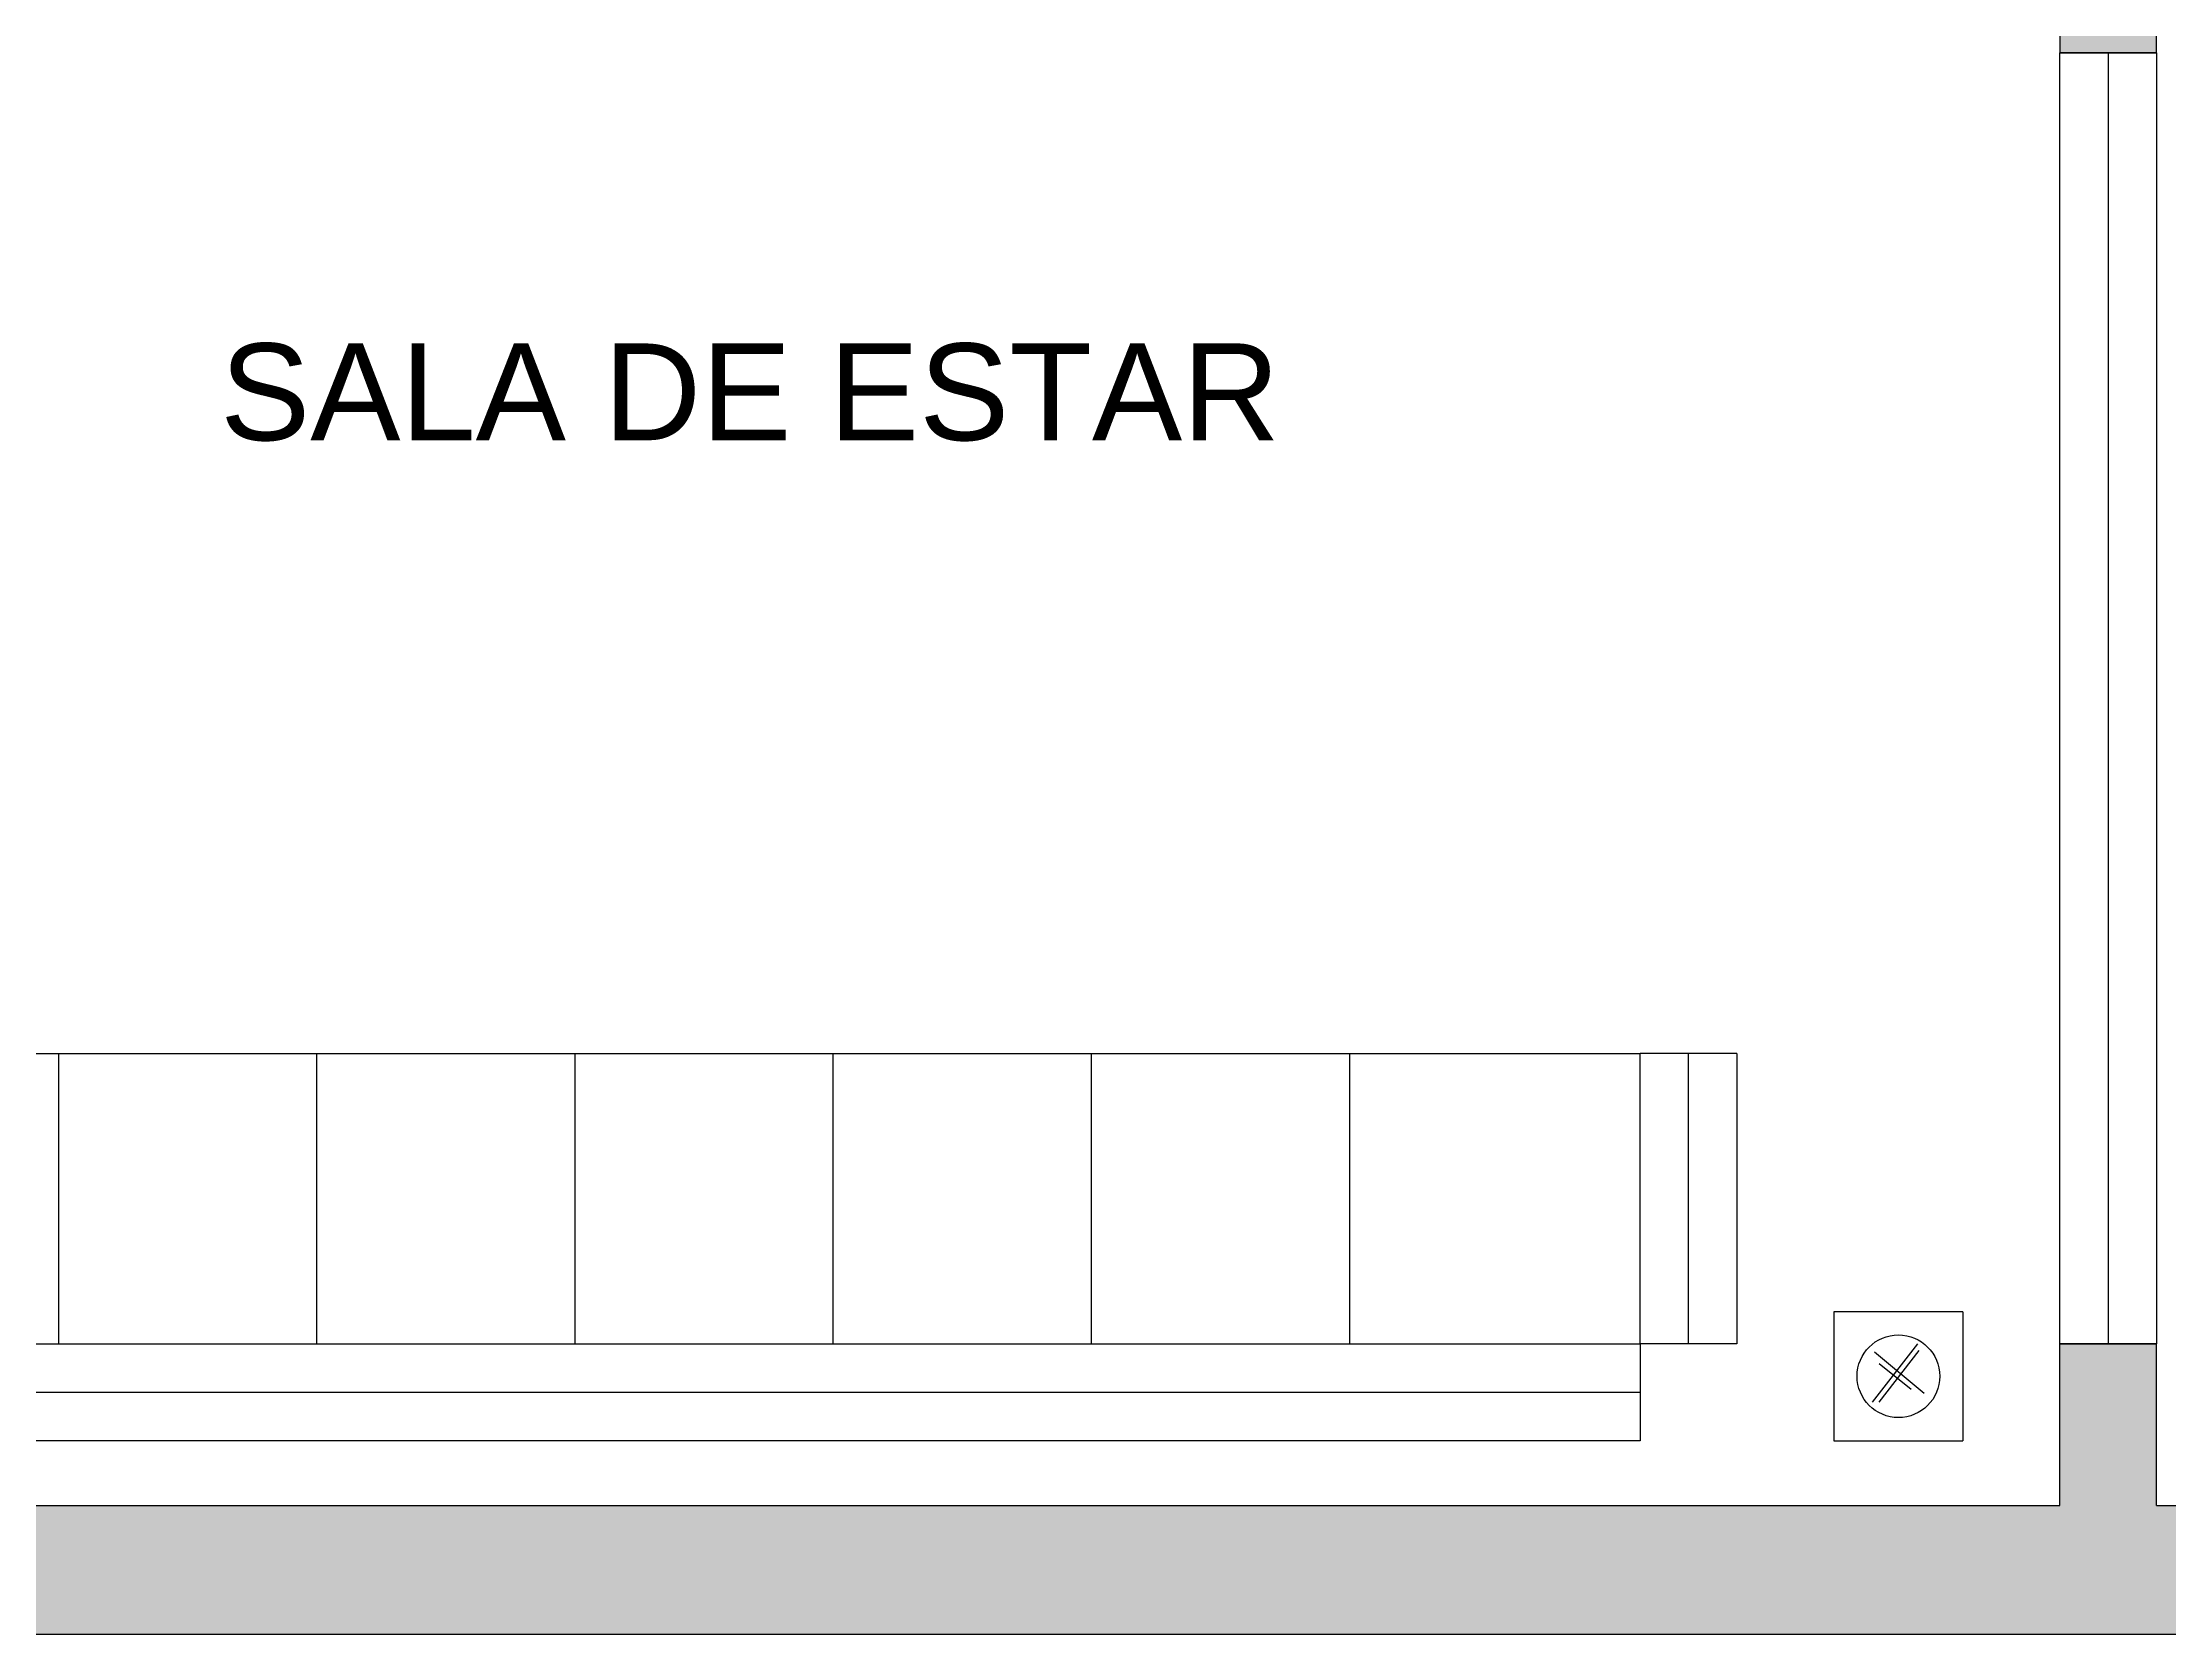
# Model space of a CAD drawing. Header units: metres. Extents: x -6.6 to 15, y 0 to 10.8.
# Drawn here: x 6.725 to 10.02, y 0 to 2.466 of the extents above; entities that cross this region are included whole.
import ezdxf

# ---------------------------------------------------------------- set-up
doc = ezdxf.new("R2010")
doc.units = ezdxf.units.M
for name, color, linetype, lineweight, true_color in [('1 - paredes', 7, 'Continuous', 25, 0x000000), ('2 - portas e janelas', 1, 'Continuous', 25, 0xff0000), ('4 - layouts dos objetos', 83, 'Continuous', 25, 0x63c85c), ('6 - legendas', 7, 'Continuous', 25, 0x000000)]:
    doc.layers.add(name, color=color, linetype=linetype, lineweight=lineweight, true_color=true_color)
doc.styles.add('textstyle8', font='')
doc.styles.get('textstyle8').set_extended_font_data('Arial')

msp = doc.modelspace()

# ---------------------------------------------------------------- hatches: boundary and pattern name
at = {"layer": '1 - paredes', "true_color": 0xa0a0a4}
for points in [[(9.85, 2.7), (9.85, 2.45), (10, 2.45), (10, 2.7)], [(9.85, 0.2), (9.85, 0.45), (10, 0.45), (10, 0.2), (15, 0.2), (15, 0), (0, 0), (0, 0.2), (1.85, 0.2), (1.85, 0.4), (2, 0.4), (2, 0.2), (5.5, 0.2), (5.5, 1), (5.65, 1), (5.65, 0.2)]]:
    msp.add_hatch(color=252, dxfattribs=at).paths.add_polyline_path(points)

# ---------------------------------------------------------------- linework, layer by layer
at = {"layer": '1 - paredes'}
for p, q in [((9.85, 2.7), (9.85, 2.45)), ((10, 2.45), (10, 2.7)), ((10, 2.45), (9.85, 2.45)), ((10, 0.45), (9.85, 0.45)), ((9.85, 0.2), (9.85, 0.45)), ((10, 0.2), (10, 0.45)), ((5.65, 0.2), (9.85, 0.2)), ((10, 0.2), (15, 0.2)), ((15, 0), (0, 0))]:
    msp.add_line(p, q, dxfattribs=at)
at = {"layer": '2 - portas e janelas'}
for p, q in [((9.85, 0.45), (9.85, 2.45)), ((9.85, 0.45), (9.85, 2.45)), ((9.85, 2.45), (10, 2.45)), ((9.85, 2.45), (10, 2.45)), ((9.925, 2.45), (9.925, 0.45)), ((9.925, 2.45), (9.925, 0.45)), ((10, 2.45), (10, 0.45)), ((10, 2.45), (10, 0.45)), ((9.85, 0.45), (10, 0.45)), ((9.85, 0.45), (10, 0.45))]:
    msp.add_line(p, q, dxfattribs=at)
at = {"layer": '4 - layouts dos objetos'}
for p, q in [((6.3, 0.9), (9.2, 0.9)), ((6.75, 0.45), (6.75, 0.9)), ((7.15, 0.45), (7.15, 0.9)), ((7.55, 0.45), (7.55, 0.9)), ((7.95, 0.45), (7.95, 0.9)), ((8.35, 0.45), (8.35, 0.9)), ((8.75, 0.45), (8.75, 0.9)), ((9.2, 0.45), (9.2, 0.9)), ((9.35, 0.9), (9.2, 0.9)), ((9.275, 0.45), (9.275, 0.9)), ((9.35, 0.9), (9.35, 0.45)), ((9.7, 0.5), (9.5, 0.5)), ((9.5, 0.5), (9.5, 0.3)), ((9.7, 0.5), (9.7, 0.3)), ((6.3, 0.45), (9.2, 0.45)), ((9.2, 0.45), (9.2, 0.3)), ((9.35, 0.45), (9.2, 0.45)), ((9.5601, 0.36), (9.6301, 0.45)), ((9.5631, 0.438), (9.6401, 0.374)), ((9.5701, 0.36), (9.6321, 0.44)), ((9.5701, 0.42), (9.6201, 0.38)), ((9.2, 0.375), (6.3, 0.375)), ((9.2, 0.3), (6.3, 0.3)), ((9.5, 0.3), (9.7, 0.3))]:
    msp.add_line(p, q, dxfattribs=at)
msp.add_circle((9.6001, 0.4), 0.064, dxfattribs=at)

# ---------------------------------------------------------------- texts
at = {"layer": '6 - legendas', "insert": (7, 2), "char_height": 0.01, "attachment_point": 1, "style": 'textstyle8'}
msp.add_mtext('\\H0.15;SALA DE ESTAR', dxfattribs=at)

doc.saveas('drawing.dxf')
